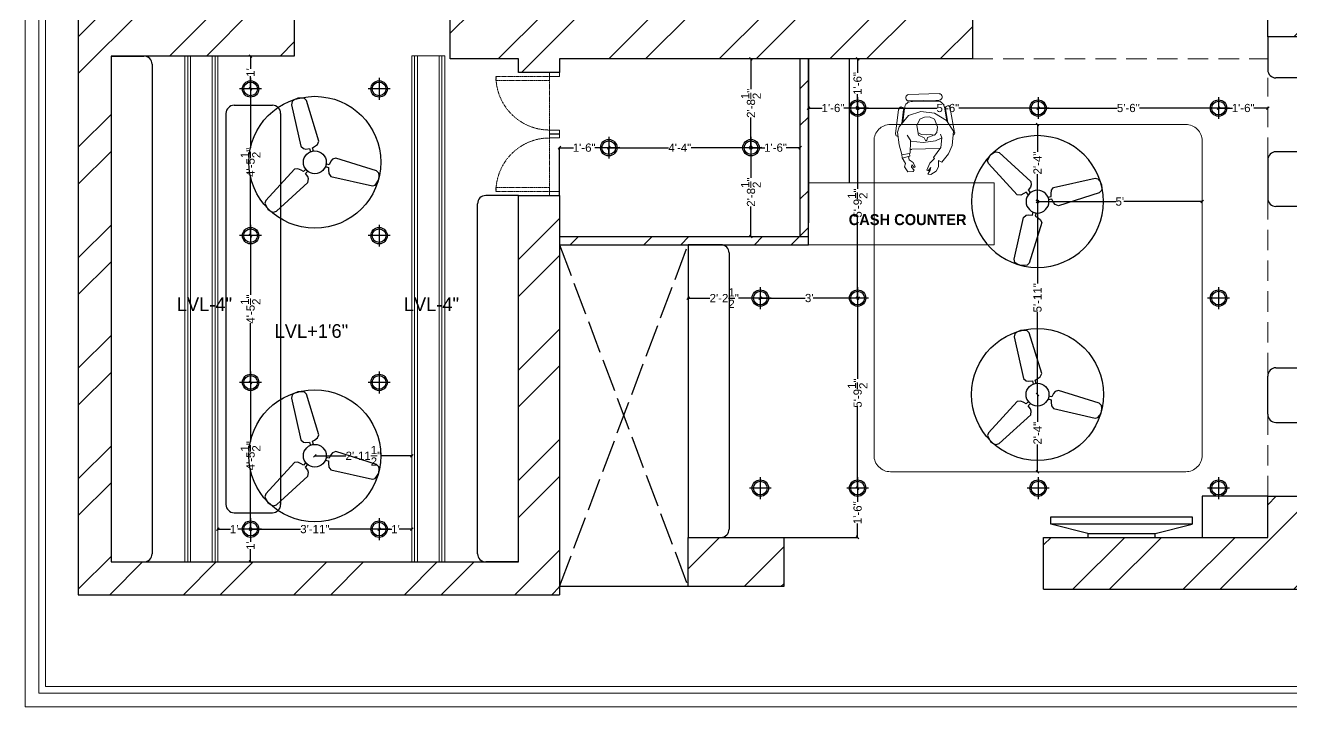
# Model space of a CAD drawing. Header units: inches. Extents: x -4677 to 18437, y -5264 to 2453.
# Drawn here: x 6001.8 to 6464.9, y -730 to -480.9 of the extents above; entities that cross this region are included whole.
import ezdxf

# ---------------------------------------------------------------- set-up
doc = ezdxf.new("R2010")
doc.units = ezdxf.units.IN
for name, pattern in [('ACAD_ISO02W100', [15, 12, -3]), ('AUDIT_D_060311083008-3', [0]), ('DASHED2', [0.375, 0.25, -0.125]), ('HIDDEN', [0.375, 0.25, -0.125])]:
    doc.linetypes.add(name, pattern=pattern)
for name, color, linetype in [('A-DOOR', 251, 'AUDIT_D_060311083008-3'), ('A-Door-Frame', 1, 'Continuous'), ('A-Door-Swing', 8, 'HIDDEN'), ('IEL-HATCH-002', 7, 'Continuous'), ('PDF11_PDF_CH', 7, 'Continuous'), ('THIET-BI', 21, 'Continuous')]:
    doc.layers.add(name, color=color, linetype=linetype)
doc.layers.add('FURNI', color=140, linetype='Continuous', lineweight=18)
doc.styles.add('HEMI', font='stylu.ttf')
doc.styles.get("Standard").update_dxf_attribs({"font": 'arial.ttf'})
doc.dimstyles.get("Standard").update_dxf_attribs({"dimtxt": 3, "dimasz": 1, "dimexe": 0.18, "dimexo": 0.0625, "dimgap": 0.09, "dimtad": 0, "dimdec": 1, "dimzin": 0, "dimdsep": 46, "dimlunit": 4, "dimtxsty": 'Standard', "dimblk": 'OBLIQUE', "dimcen": 0.09, "dimclrd": 5, "dimclre": 5, "dimclrt": 5, "dimadec": 0, "dimazin": 0, "dimtfac": 1, "dimtdec": 1, "dimtofl": 0, "dimtmove": 0, "dimatfit": 3, "dimldrblk": 'OBLIQUE', "dimfxl": 1, "dimtolj": 1, "dimtzin": 0, "dimarcsym": 0})

# ---------------------------------------------------------------- blocks, each defined once
blk = doc.blocks.new('wf')
at = {"layer": 'PDF11_PDF_CH', "lineweight": 5}
for points in [[(-7098.22, -1897.24), (-7098.22, -1897.58)], [(-7086.03, -1895.95), (-7097.27, -1896.23)], [(-7097.21, -1898.59), (-7085.97, -1898.31)], [(-7095.75, -1898.87), (-7087.27, -1898.64)], [(-7100.86, -1901.79), (-7102.04, -1910.67)], [(-7099.68, -1906.9), (-7099.01, -1901.73)], [(-7084.06, -1900.95), (-7083.16, -1906)], [(-7082.77, -1900.33), (-7082.94, -1900.39)], [(-7081.93, -1901.34), (-7080.35, -1910.11)], [(-7093.62, -1910.33), (-7092.49, -1910.84), (-7090.75, -1911.06), (-7089.23, -1910.84), (-7087.77, -1911.17), (-7086.87, -1910.11), (-7086.65, -1908.03), (-7087.77, -1905.33), (-7089.51, -1904.43), (-7091.42, -1904.49), (-7093.05, -1905.33), (-7094.18, -1907.63), (-7093.62, -1911.17), (-7091.48, -1912.13), (-7090.98, -1913.09), (-7090.58, -1913.03), (-7090.24, -1912.02), (-7088.17, -1911.23)], [(-7096.43, -1913.25), (-7097.72, -1911.12)], [(-7085.02, -1912.13), (-7085.52, -1910.78)], [(-7096.03, -1916.29), (-7086.03, -1916.06)], [(-7096.82, -1917.86), (-7099.63, -1918.31)], [(-7097.21, -1918.93), (-7099.57, -1919.49)]]:
    blk.add_lwpolyline(points, dxfattribs=at)
for points in [[(-7085.92, -1898.31, 0.414213), (-7084.96, -1897.3), (-7084.96, -1896.9)], [(-7098.95, -1901.8, 0.414213), (-7100.02, -1900.78), (-7099.85, -1900.78)], [(-7099.35, -1906.51), (-7098.67, -1901.34, -0.458817), (-7095.71, -1898.85)], [(-7082.83, -1906.51), (-7083.73, -1901.4, -0.414214), (-7082.78, -1900.39)], [(-7101.99, -1910.67, 0.414214), (-7100.98, -1911.62), (-7101.15, -1911.62)]]:
    blk.add_lwpolyline(points, format="xyb", dxfattribs=at)
blk.add_lwpolyline([(-7096.48, -1913.31), (-7091.82, -1913.87), (-7087.32, -1913.25), (-7085.02, -1912.13), (-7085.41, -1915.61), (-7088.11, -1919.27), (-7087.66, -1919.72), (-7089.4, -1921.4), (-7090.58, -1923.99), (-7090.08, -1924.16), (-7089.12, -1922.92), (-7089.35, -1923.87), (-7090.19, -1925.45), (-7089.06, -1925.56), (-7087.15, -1924.27), (-7086.25, -1922.69), (-7086.2, -1920.39), (-7085.07, -1920.95), (-7082.6, -1917.92), (-7081.31, -1914.88), (-7080.75, -1909.66), (-7083.39, -1905.72), (-7087.77, -1903.08), (-7092.77, -1902.52), (-7097.27, -1903.93), (-7100.58, -1908.03), (-7101.26, -1909.99), (-7100.64, -1914.66), (-7099.68, -1918.25), (-7099.52, -1919.43), (-7098.34, -1921.51), (-7098.67, -1922.69), (-7097.44, -1924.55), (-7095.53, -1924.44), (-7095.19, -1923.87), (-7096.14, -1922.81), (-7095.98, -1921.96), (-7095.19, -1922.92), (-7094.74, -1922.69), (-7095.53, -1921.18), (-7096.99, -1920.17), (-7097.21, -1918.93), (-7096.71, -1918.87), (-7096.88, -1917.81), (-7096.65, -1917.75)], close=True, dxfattribs=at)
for centre, radius, start, end in [((-7097.18, -1897.27), 0.983, 90.3735, 180.3735), ((-7097.18, -1897.6), 0.983, 180.9887, 270.9888), ((-7086.68, -1901.26), 2.61, 5.8667, 102.464), ((-7085.95, -1896.99), 0.983, 1.8072, 91.8073), ((-7099.83, -1901.82), 0.983, 91.192, 181.192), ((-7082.86, -1901.37), 0.983, 1.604, 91.604), ((-7101.12, -1910.47), 1.15, 271.0278, 275.4764), ((-7081.28, -1910.19), 0.983, 295.8673, 1.5711), ((-7096.12, -1912.33), 4.02, 263.3806, 271.247), ((-7086.11, -1912.1), 4.02, 271.5931, 275.6031)]:
    blk.add_arc(centre, radius, start, end, dxfattribs=at)
blk = doc.blocks.new('*U13')
at = {"layer": 'A-Door-Frame', "lineweight": 5}
for p, q in [((0, -100), (0, 0)), ((614, -100), (614, 0))]:
    blk.add_line(p, q, dxfattribs=at)
for points in [[(0, -100), (40, -100), (40, 0), (0, 0)], [(614, -100), (574, -100), (574, 0), (614, 0)]]:
    blk.add_lwpolyline(points, dxfattribs=at)
at = {"layer": 'A-Door-Swing', "linetype": 'DASHED2', "lineweight": 5}
blk.add_line((45, 0), (578, 0), dxfattribs=at)
blk.add_lwpolyline([(40, 0), (40, 534), (80, 534), (80, 0)], close=True, dxfattribs=at)
blk.add_arc((40, 0), 534, 360, 90, dxfattribs=at)
blk = doc.blocks.new('erh')
at = {"ltscale": 7}
for p, q in [((3599.36, 764.17), (3585.77, 760.72)), ((3623.97, 764.17), (3637.56, 760.72))]:
    blk.add_line(p, q, dxfattribs=at)
for p, q in [((3623.97, 765.54), (3599.36, 765.54)), ((3599.36, 765.54), (3599.36, 764.17)), ((3623.97, 764.17), (3599.36, 764.17)), ((3623.97, 764.17), (3623.97, 765.54))]:
    blk.add_line(p, q)
blk.add_lwpolyline([(3585.77, 760.72), (3637.56, 760.72), (3637.56, 758.04), (3585.77, 758.04)], close=True, dxfattribs=at)
blk = doc.blocks.new('wef')
at = {"layer": 'IEL-HATCH-002', "true_color": 0xc7c8ca, "transparency": 33554687}
h = blk.add_hatch(dxfattribs=at)
h.set_pattern_fill('ANSI32', color=9, scale=3)
h.paths.add_polyline_path([(9186.53, 855.43), (9120.53, 855.43), (9120.53, 925.43), (9177.53, 925.43), (9188.53, 925.43), (9188.53, 947.43), (9120.53, 947.43), (9120.53, 1123.43), (9228.53, 1123.43), (9228.53, 1135.43), (9107.53, 1135.43), (9107.53, 641.43), (9283.53, 641.43), (9283.53, 644.43), (9283.53, 769.43), (9283.53, 787.43), (9268.53, 787.43), (9268.53, 653.43), (9256.53, 653.43), (9119.53, 653.43), (9119.53, 838.43), (9131.53, 838.43), (9186.53, 838.43)])
h.paths.add_polyline_path([(9701.53, 1135.43), (9274.53, 1135.43), (9274.53, 1123.43), (9393.53, 1123.43), (9393.53, 1111.43), (9393.53, 1108.43), (9410.53, 1108.43), (9410.53, 1123.43), (9689.53, 1123.43), (9689.53, 1003.43), (9677.53, 1003.43), (9653.53, 1003.43), (9653.53, 986.43), (9687.53, 986.43), (9687.53, 868.43), (9568.53, 868.43), (9568.53, 986.43), (9603.53, 986.43), (9603.53, 1003.43), (9549.53, 1003.43), (9549.53, 864.43), (9542.53, 864.43), (9542.53, 845.43), (9712.53, 845.43), (9712.53, 662.43), (9559.53, 662.43), (9559.53, 674.43), (9559.53, 677.43), (9542.53, 677.43), (9542.53, 662.43), (9518.53, 662.43), (9460.53, 662.43), (9460.53, 643.43), (9724.53, 643.43), (9724.53, 857.43), (9701.53, 857.43)])
h.paths.add_polyline_path([(9434.53, 854.43), (9410.53, 854.43), (9410.53, 869.43), (9393.53, 869.43), (9393.53, 854.43), (9359.53, 854.43), (9243.53, 854.43), (9243.53, 837.43), (9268.53, 837.43), (9268.53, 832.43), (9283.53, 832.43), (9283.53, 837.43), (9359.53, 837.43), (9434.53, 837.43)])
h.paths.add_polyline_path([(9365.53, 662.43), (9330.53, 662.43), (9330.53, 644.43), (9365.53, 644.43)], flags=17)
h.paths.add_polyline_path([(9374.53, 837.43), (9371.53, 837.43), (9371.53, 772.43), (9374.53, 772.43)], flags=17)
h.paths.add_polyline_path([(9374.53, 772.43), (9371.53, 772.43), (9283.53, 772.43), (9283.53, 769.43), (9374.53, 769.43)], flags=17)
h.paths.add_polyline_path([(9188.53, 925.43), (9177.53, 925.43), (9177.53, 912.32), (9182.86, 912.32), (9182.86, 912.43), (9186.53, 912.43), (9188.53, 912.32)], flags=17)
h.paths.add_polyline_path([(9186.53, 891.93), (9182.86, 891.93), (9120.53, 891.93), (9120.53, 888.93), (9186.53, 888.93)], flags=17)
h.paths.add_polyline_path([(9186.53, 864.43), (9183.53, 864.43), (9183.53, 855.43), (9186.53, 855.43)], flags=17)
at = {"color": 252, "true_color": 0x939598}
for p, q in [((9107.53, 1135.43), (9107.53, 641.43)), ((9542.53, 845.43), (9542.53, 864.43)), ((9186.53, 855.43), (9186.53, 838.43)), ((9243.53, 837.43), (9243.53, 854.43)), ((9434.53, 854.43), (9434.53, 837.43)), ((9712.53, 845.43), (9542.53, 845.43)), ((9542.53, 845.43), (9542.53, 833.43)), ((9186.53, 838.43), (9119.53, 838.43)), ((9119.53, 838.43), (9119.53, 653.43)), ((9119.53, 838.43), (9131.53, 838.43)), ((9134.53, 835.43), (9134.53, 656.43)), ((9268.53, 837.43), (9243.53, 837.43)), ((9268.53, 832.43), (9268.53, 837.43)), ((9283.53, 837.43), (9283.53, 832.43)), ((9371.53, 772.43), (9371.53, 837.43)), ((9374.53, 837.43), (9374.53, 777.43)), ((9374.53, 769.43), (9374.53, 837.43)), ((9389.53, 792.1), (9389.53, 837.43)), ((9283.53, 832.43), (9268.53, 832.43)), ((9697.53, 830.43), (9545.53, 830.43)), ((9164.53, 820.43), (9178.53, 820.43)), ((9161.53, 817.43), (9161.53, 674.43)), ((9181.53, 817.43), (9181.53, 674.43)), ((9667.53, 803.43), (9545.53, 803.43)), ((9542.53, 800.43), (9542.53, 786.43)), ((9268.53, 787.43), (9256.53, 787.43)), ((9268.53, 653.43), (9268.53, 787.43)), ((9268.53, 787.43), (9283.53, 787.43)), ((9283.53, 787.43), (9283.53, 769.43)), ((9253.53, 656.43), (9253.53, 784.43)), ((9647.53, 783.43), (9545.53, 783.43)), ((9283.53, 772.43), (9374.53, 772.43)), ((9283.53, 769.43), (9330.53, 769.43)), ((9283.53, 769.43), (9283.53, 644.43)), ((9283.53, 769.43), (9374.53, 769.43)), ((9330.53, 769.43), (9330.53, 753.43)), ((9330.53, 769.43), (9330.53, 769.43)), ((9342.53, 769.43), (9330.53, 769.43)), ((9345.53, 766.43), (9345.53, 665.43)), ((9330.53, 753.43), (9330.53, 662.43)), ((9545.53, 724.43), (9647.53, 724.43)), ((9542.53, 707.43), (9542.53, 721.43)), ((9545.53, 704.43), (9667.53, 704.43)), ((9542.53, 662.43), (9542.53, 677.43)), ((9542.53, 677.43), (9559.53, 677.43)), ((9164.53, 671.43), (9178.53, 671.43)), ((9330.53, 662.43), (9365.53, 662.43)), ((9330.53, 644.43), (9330.53, 662.43)), ((9330.53, 662.43), (9342.53, 662.43)), ((9365.53, 662.43), (9365.53, 644.43)), ((9460.53, 643.43), (9460.53, 662.43)), ((9460.53, 662.43), (9542.53, 662.43)), ((9119.53, 653.43), (9268.53, 653.43)), ((9119.53, 653.43), (9131.53, 653.43)), ((9268.53, 653.43), (9256.53, 653.43)), ((9330.53, 644.43), (9283.53, 644.43)), ((9283.53, 644.43), (9283.53, 641.43)), ((9365.53, 644.43), (9330.53, 644.43)), ((9107.53, 641.43), (9283.53, 641.43)), ((9460.53, 643.43), (9724.53, 643.43))]:
    blk.add_line(p, q, dxfattribs=at)
at = {"color": 252, "linetype": 'ACAD_ISO02W100', "true_color": 0x939598}
for p, q in [((9283.53, 644.43), (9330.53, 769.43)), ((9283.53, 769.43), (9330.53, 644.43))]:
    blk.add_line(p, q, dxfattribs=at)
at = {"color": 252, "true_color": 0x939598}
blk.add_lwpolyline([(9434.53, 837.43), (9359.53, 837.43), (9283.53, 837.43)], dxfattribs=at)
at = {"color": 252, "lineweight": 5, "true_color": 0x939598}
blk.add_lwpolyline([(9374.53, 769.43), (9374.53, 792.1), (9442.53, 792.1), (9442.53, 769.43)], close=True, dxfattribs=at)
at = {"color": 252, "true_color": 0x939598}
blk.add_lwpolyline([(9542.53, 677.43), (9518.53, 677.43), (9518.53, 662.43), (9542.53, 662.43)], close=True, dxfattribs=at)
for centre, start, end in [((9131.53, 835.43), 0, 90), ((9545.53, 833.43), 180, 270), ((9164.53, 817.43), 90, 180), ((9178.53, 817.43), 0, 90), ((9545.53, 800.43), 90, 180), ((9256.53, 784.43), 90, 180), ((9545.53, 786.43), 180, 270), ((9342.53, 766.43), 0, 90), ((9545.53, 721.43), 90, 180), ((9545.53, 707.43), 180, 270), ((9164.53, 674.43), 180, 270), ((9178.53, 674.43), 270, 0), ((9342.53, 665.43), 270, 0), ((9131.53, 656.43), 270, 0), ((9256.53, 656.43), 180, 270)]:
    blk.add_arc(centre, 3, start, end, dxfattribs=at)
at = {"color": 252, "lineweight": 5, "true_color": 0x939598}
blk.add_blockref('wf', (16508.37, 2720.64), dxfattribs=at)
at = {"color": 252, "true_color": 0x939598, "rotation": 180}
blk.add_blockref('erh', (13100.7, 1427.97), dxfattribs=at)
at = {"layer": 'A-DOOR', "color": 252, "lineweight": 5, "true_color": 0x939598, "yscale": 0.03666666666666651, "zscale": 0.03666666666666651}
for p, xscale, rotation in [((9279.86, 832.43), -0.03666666666666651, 90), ((9279.86, 787.43), 0.03666666666666651, 90.00000000000001)]:
    blk.add_blockref('*U13', p, dxfattribs=dict(at, xscale=xscale, rotation=rotation))
at = {"color": 252, "lineweight": 5, "true_color": 0x939598, "insert": (9389.27, 780.62), "char_height": 4, "width": 69.2136, "attachment_point": 1, "rotation": 359.9906, "style": 'HEMI'}
blk.add_mtext('{\\fStylus BT|b1|i0|c0|p34;CASH COUNTER}', dxfattribs=at)
blk = doc.blocks.new('ger')
at = {"color": 5}
for p, q in [((6473.06, -970.68), (6473.07, -978.68)), ((6469.07, -974.68), (6477.07, -974.68))]:
    blk.add_line(p, q, dxfattribs=at)
for radius in [3, 2.5]:
    blk.add_circle((6473.07, -974.68), radius, dxfattribs=at)
blk = doc.blocks.new('A$C1C43440E')
at = {"layer": 'THIET-BI', "color": 18, "true_color": 0x000000}
for p, q in [((191.8, 598.2), (172.3, 598)), ((207, 596.1), (191.8, 598.2)), ((143.8, 581.1), (139.5, 564.2)), ((139.5, 564.2), (187.9, 346)), ((152.8, 589.3), (143.8, 581.1)), ((172.3, 598), (152.8, 589.3)), ((217.6, 585.2), (207, 596.1)), ((283.9, 371.8), (217.6, 585.2)), ((187.9, 346), (202.2, 334.1)), ((202.2, 334.1), (215.2, 331.5)), ((215.2, 331.5), (234.9, 334.1)), ((234.9, 334.1), (240, 316.6)), ((249.5, 338.4), (260.9, 344.5)), ((254.3, 320.4), (249.5, 338.4)), ((260.9, 344.5), (276.4, 355.5)), ((276.4, 355.5), (283.9, 371.8)), ((345.6, 267.6), (338, 249.3)), ((354.4, 277.5), (345.6, 267.6)), ((371.8, 284), (354.4, 277.5)), ((585, 216.8), (371.8, 284)), ((155.8, 226), (4.2, 61.9)), ((173.7, 227.6), (155.8, 226)), ((191, 219.7), (173.7, 227.6)), ((202, 212.9), (191, 219.7)), ((215.1, 226), (202, 212.9)), ((213, 202.4), (225.6, 215.5)), ((225.1, 186.7), (213, 202.4)), ((316.5, 239.3), (334.4, 234.5)), ((338, 249.3), (320.3, 253.6)), ((334.4, 234.5), (334, 221.5)), ((334, 221.5), (335.9, 202.6)), ((335.9, 202.6), (346.1, 188)), ((597.5, 204.6), (585, 216.8)), ((600.1, 192.8), (597.5, 204.6)), ((61.4, 4.7), (226.1, 155.7)), ((229.3, 174.1), (225.1, 186.7)), ((226.1, 155.7), (229.3, 174.1)), ((346.1, 188), (564.1, 138.7)), ((564.1, 138.7), (578.9, 142.4)), ((578.9, 142.4), (588.3, 154.5)), ((588.3, 154.5), (597.8, 171.5)), ((597.8, 171.5), (600.1, 192.8)), ((4.2, 61.9), (0, 47.2)), ((0, 47.2), (5.8, 33)), ((5.8, 33), (15.7, 16.3)), ((15.7, 16.3), (33.1, 3.7)), ((33.1, 3.7), (44.6, 0)), ((44.6, 0), (61.4, 4.7))]:
    blk.add_line(p, q, dxfattribs=at)
blk.add_circle((262, 261.9), 60, dxfattribs=at)
blk = doc.blocks.new('3r')
blk.add_circle((6568.27, -1060.41), 21)
at = {"layer": 'THIET-BI', "xscale": 0.06069589590044594, "yscale": 0.06069589590044594, "zscale": 0.06069589590044594}
blk.add_blockref('A$C1C43440E', (6552.37, -1076.31), dxfattribs=at)
blk = doc.blocks.new('_Oblique')
at = {"color": 0, "linetype": 'ByBlock', "lineweight": -2}
blk.add_line((-0.5, -0.5), (0.5, 0.5), dxfattribs=at)
blk = doc.blocks.new('*D334')
at = {"color": 5, "lineweight": -2, "transparency": 16777216}
for p, q in [((6131.14, -665.04), (6131.14, -664.92)), ((6131.14, -665.1), (6135.81, -665.1)), ((6143.14, -665.1), (6138.46, -665.1)), ((6143.14, -665.04), (6143.14, -664.92))]:
    blk.add_line(p, q, dxfattribs=at)
at = {"layer": 'Defpoints', "color": 0, "transparency": 16777216}
for p in [(6131.14, -665.1), (6143.14, -665.1), (6143.14, -665.1)]:
    blk.add_point(p, dxfattribs=at)
at = {"color": 5, "lineweight": -2, "transparency": 16777216, "rotation": 180}
blk.add_blockref('_Oblique', (6131.14, -665.1), dxfattribs=at)
at = {"color": 5, "lineweight": -2, "transparency": 16777216}
blk.add_blockref('_Oblique', (6143.14, -665.1), dxfattribs=at)
at = {"color": 5, "lineweight": 5, "transparency": 16777216, "insert": (6137.14, -665.1), "char_height": 3, "attachment_point": 5}
blk.add_mtext("\\A1;1'", dxfattribs=at)
blk = doc.blocks.new('*D335')
at = {"color": 5, "lineweight": -2, "transparency": 16777216}
for p, q in [((6084.14, -665.04), (6084.14, -664.92)), ((6084.14, -665.1), (6102.39, -665.1)), ((6131.14, -665.1), (6112.88, -665.1)), ((6131.14, -665.04), (6131.14, -664.92))]:
    blk.add_line(p, q, dxfattribs=at)
at = {"layer": 'Defpoints', "color": 0, "transparency": 16777216}
for p in [(6084.14, -665.1), (6084.14, -665.1), (6131.14, -665.1)]:
    blk.add_point(p, dxfattribs=at)
at = {"color": 5, "lineweight": -2, "transparency": 16777216, "rotation": 180}
blk.add_blockref('_Oblique', (6084.14, -665.1), dxfattribs=at)
at = {"color": 5, "lineweight": -2, "transparency": 16777216}
blk.add_blockref('_Oblique', (6131.14, -665.1), dxfattribs=at)
at = {"color": 5, "lineweight": 5, "transparency": 16777216, "insert": (6107.64, -665.1), "char_height": 3, "attachment_point": 5}
blk.add_mtext('\\A1;3\'-11"', dxfattribs=at)
blk = doc.blocks.new('*D336')
at = {"color": 5, "lineweight": -2, "transparency": 16777216}
for p, q in [((6072.14, -665.04), (6072.14, -664.92)), ((6072.14, -665.1), (6076.81, -665.1)), ((6084.14, -665.1), (6079.46, -665.1)), ((6084.14, -665.04), (6084.14, -664.92))]:
    blk.add_line(p, q, dxfattribs=at)
at = {"layer": 'Defpoints', "color": 0, "transparency": 16777216}
for p in [(6072.14, -665.1), (6072.14, -665.1), (6084.14, -665.1)]:
    blk.add_point(p, dxfattribs=at)
at = {"color": 5, "lineweight": -2, "transparency": 16777216, "rotation": 180}
blk.add_blockref('_Oblique', (6072.14, -665.1), dxfattribs=at)
at = {"color": 5, "lineweight": -2, "transparency": 16777216}
blk.add_blockref('_Oblique', (6084.14, -665.1), dxfattribs=at)
at = {"color": 5, "lineweight": 5, "transparency": 16777216, "insert": (6078.14, -665.1), "char_height": 3, "attachment_point": 5}
blk.add_mtext("\\A1;1'", dxfattribs=at)
blk = doc.blocks.new('*D337')
at = {"color": 5, "lineweight": -2, "transparency": 16777216}
for p, q in [((6084.14, -665.1), (6084.14, -669.77)), ((6084.2, -665.1), (6084.32, -665.1)), ((6084.14, -677.1), (6084.14, -672.43)), ((6084.2, -677.1), (6084.32, -677.1))]:
    blk.add_line(p, q, dxfattribs=at)
at = {"layer": 'Defpoints', "color": 0, "transparency": 16777216}
for p in [(6084.14, -665.1), (6084.14, -677.1), (6084.14, -677.1)]:
    blk.add_point(p, dxfattribs=at)
at = {"color": 5, "lineweight": -2, "transparency": 16777216}
for p, rotation in [((6084.14, -665.1), 90), ((6084.14, -677.1), 270)]:
    blk.add_blockref('_Oblique', p, dxfattribs=dict(at, rotation=rotation))
at = {"color": 5, "lineweight": 5, "transparency": 16777216, "insert": (6084.14, -671.1), "char_height": 3, "attachment_point": 5, "rotation": 90}
blk.add_mtext("\\A1;1'", dxfattribs=at)
blk = doc.blocks.new('*D320')
at = {"color": 5, "lineweight": -2, "transparency": 16777216}
for p, q in [((6084.14, -611.43), (6084.14, -633.04)), ((6084.15, -611.43), (6084.32, -611.43)), ((6084.14, -665.1), (6084.14, -643.5)), ((6084.2, -665.1), (6084.32, -665.1))]:
    blk.add_line(p, q, dxfattribs=at)
at = {"layer": 'Defpoints', "color": 0, "transparency": 16777216}
for p in [(6084.09, -611.43), (6084.14, -611.43), (6084.13, -665.1)]:
    blk.add_point(p, dxfattribs=at)
at = {"color": 5, "lineweight": -2, "transparency": 16777216}
for p, rotation in [((6084.14, -611.43), 90), ((6084.14, -665.1), 270)]:
    blk.add_blockref('_Oblique', p, dxfattribs=dict(at, rotation=rotation))
at = {"color": 5, "lineweight": 5, "transparency": 16777216, "insert": (6084.14, -638.27), "char_height": 3, "attachment_point": 5, "rotation": 90}
blk.add_mtext('\\A1;4\'-5{\\H1x;\\S1/2;}"', dxfattribs=at)
blk = doc.blocks.new('*D321')
at = {"color": 5, "lineweight": -2, "transparency": 16777216}
for p, q in [((6084.14, -557.77), (6084.14, -579.37)), ((6084.2, -557.77), (6084.32, -557.77)), ((6084.14, -611.43), (6084.14, -589.83)), ((6084.15, -611.43), (6084.32, -611.43))]:
    blk.add_line(p, q, dxfattribs=at)
at = {"layer": 'Defpoints', "color": 0, "transparency": 16777216}
for p in [(6084.14, -557.77), (6084.14, -557.77), (6084.09, -611.43)]:
    blk.add_point(p, dxfattribs=at)
at = {"color": 5, "lineweight": -2, "transparency": 16777216}
for p, rotation in [((6084.14, -557.77), 90), ((6084.14, -611.43), 270)]:
    blk.add_blockref('_Oblique', p, dxfattribs=dict(at, rotation=rotation))
at = {"color": 5, "lineweight": 5, "transparency": 16777216, "insert": (6084.14, -584.6), "char_height": 3, "attachment_point": 5, "rotation": 90}
blk.add_mtext('\\A1;4\'-5{\\H1x;\\S1/2;}"', dxfattribs=at)
blk = doc.blocks.new('*D322')
at = {"color": 5, "lineweight": -2, "transparency": 16777216}
for p, q in [((6084.07, -504.1), (6083.96, -504.1)), ((6084.14, -504.1), (6084.14, -525.7)), ((6084.14, -557.77), (6084.14, -536.17)), ((6084.2, -557.77), (6084.32, -557.77))]:
    blk.add_line(p, q, dxfattribs=at)
at = {"layer": 'Defpoints', "color": 0, "transparency": 16777216}
for p in [(6084.14, -504.1), (6084.14, -504.1), (6084.14, -557.77)]:
    blk.add_point(p, dxfattribs=at)
at = {"color": 5, "lineweight": -2, "transparency": 16777216}
for p, rotation in [((6084.14, -504.1), 90), ((6084.14, -557.77), 270)]:
    blk.add_blockref('_Oblique', p, dxfattribs=dict(at, rotation=rotation))
at = {"color": 5, "lineweight": 5, "transparency": 16777216, "insert": (6084.14, -530.93), "char_height": 3, "attachment_point": 5, "rotation": 90}
blk.add_mtext('\\A1;4\'-5{\\H1x;\\S1/2;}"', dxfattribs=at)
blk = doc.blocks.new('*D323')
at = {"color": 5, "lineweight": -2, "transparency": 16777216}
for p, q in [((6084.14, -492.1), (6084.14, -496.77)), ((6084.2, -492.1), (6084.32, -492.1)), ((6084.14, -504.1), (6084.14, -499.43)), ((6084.07, -504.1), (6083.96, -504.1))]:
    blk.add_line(p, q, dxfattribs=at)
at = {"layer": 'Defpoints', "color": 0, "transparency": 16777216}
for p in [(6084.14, -492.1), (6084.14, -492.1), (6084.14, -504.1)]:
    blk.add_point(p, dxfattribs=at)
at = {"color": 5, "lineweight": -2, "transparency": 16777216}
for p, rotation in [((6084.14, -492.1), 90), ((6084.14, -504.1), 270)]:
    blk.add_blockref('_Oblique', p, dxfattribs=dict(at, rotation=rotation))
at = {"color": 5, "lineweight": 5, "transparency": 16777216, "insert": (6084.14, -498.1), "char_height": 3, "attachment_point": 5, "rotation": 90}
blk.add_mtext("\\A1;1'", dxfattribs=at)
blk = doc.blocks.new('*D324')
at = {"color": 5, "lineweight": -2, "transparency": 16777216}
for p, q in [((6107.64, -638.27), (6119.02, -638.27)), ((6107.64, -638.33), (6107.64, -638.45)), ((6143.14, -638.27), (6131.75, -638.27)), ((6143.14, -638.33), (6143.14, -638.45))]:
    blk.add_line(p, q, dxfattribs=at)
at = {"layer": 'Defpoints', "color": 0, "transparency": 16777216}
for p in [(6107.64, -638.27), (6143.14, -638.27), (6143.14, -638.27)]:
    blk.add_point(p, dxfattribs=at)
at = {"color": 5, "lineweight": -2, "transparency": 16777216, "rotation": 180}
blk.add_blockref('_Oblique', (6107.64, -638.27), dxfattribs=at)
at = {"color": 5, "lineweight": -2, "transparency": 16777216}
blk.add_blockref('_Oblique', (6143.14, -638.27), dxfattribs=at)
at = {"color": 5, "lineweight": 5, "transparency": 16777216, "insert": (6125.39, -638.27), "char_height": 3, "attachment_point": 5}
blk.add_mtext('\\A1;2\'-11{\\H1x;\\S1/2;}"', dxfattribs=at)
blk = doc.blocks.new('*D314')
at = {"color": 5, "lineweight": -2, "transparency": 16777216}
for p, q in [((6267.14, -525.6), (6267.14, -536.65)), ((6267.2, -525.6), (6267.32, -525.6)), ((6267.14, -558.1), (6267.14, -547.05)), ((6267.2, -558.1), (6267.32, -558.1))]:
    blk.add_line(p, q, dxfattribs=at)
at = {"layer": 'Defpoints', "color": 0, "transparency": 16777216}
for p in [(6267.14, -525.6), (6267.14, -558.1), (6267.14, -558.1)]:
    blk.add_point(p, dxfattribs=at)
at = {"color": 5, "lineweight": -2, "transparency": 16777216}
for p, rotation in [((6267.14, -525.6), 90), ((6267.14, -558.1), 270)]:
    blk.add_blockref('_Oblique', p, dxfattribs=dict(at, rotation=rotation))
at = {"color": 5, "lineweight": 5, "transparency": 16777216, "insert": (6267.14, -541.85), "char_height": 3, "attachment_point": 5, "rotation": 90}
blk.add_mtext('\\A1;2\'-8{\\H1x;\\S1/2;}"', dxfattribs=at)
blk = doc.blocks.new('*D315')
at = {"color": 5, "lineweight": -2, "transparency": 16777216}
for p, q in [((6267.14, -493.1), (6267.14, -504.15)), ((6267.2, -493.1), (6267.32, -493.1)), ((6267.14, -525.6), (6267.14, -514.55)), ((6267.2, -525.6), (6267.32, -525.6))]:
    blk.add_line(p, q, dxfattribs=at)
at = {"layer": 'Defpoints', "color": 0, "transparency": 16777216}
for p in [(6267.13, -493.1), (6267.14, -493.1), (6267.13, -525.6)]:
    blk.add_point(p, dxfattribs=at)
at = {"color": 5, "lineweight": -2, "transparency": 16777216}
for p, rotation in [((6267.14, -493.1), 90), ((6267.14, -525.6), 270)]:
    blk.add_blockref('_Oblique', p, dxfattribs=dict(at, rotation=rotation))
at = {"color": 5, "lineweight": 5, "transparency": 16777216, "insert": (6267.14, -509.35), "char_height": 3, "attachment_point": 5, "rotation": 90}
blk.add_mtext('\\A1;2\'-8{\\H1x;\\S1/2;}"', dxfattribs=at)
blk = doc.blocks.new('*D316')
at = {"color": 5, "lineweight": -2, "transparency": 16777216}
for p, q in [((6267.13, -525.54), (6267.13, -525.42)), ((6267.13, -525.6), (6272.2, -525.6)), ((6285.14, -525.6), (6280.07, -525.6)), ((6285.14, -525.54), (6285.14, -525.42))]:
    blk.add_line(p, q, dxfattribs=at)
at = {"layer": 'Defpoints', "color": 0, "transparency": 16777216}
for p in [(6267.13, -525.6), (6285.14, -525.6), (6285.14, -525.6)]:
    blk.add_point(p, dxfattribs=at)
at = {"color": 5, "lineweight": -2, "transparency": 16777216, "rotation": 180}
blk.add_blockref('_Oblique', (6267.13, -525.6), dxfattribs=at)
at = {"color": 5, "lineweight": -2, "transparency": 16777216}
blk.add_blockref('_Oblique', (6285.14, -525.6), dxfattribs=at)
at = {"color": 5, "lineweight": 5, "transparency": 16777216, "insert": (6276.13, -525.6), "char_height": 3, "attachment_point": 5}
blk.add_mtext('\\A1;1\'-6"', dxfattribs=at)
blk = doc.blocks.new('*D317')
at = {"color": 5, "lineweight": -2, "transparency": 16777216}
for p, q in [((6215.14, -525.54), (6215.14, -525.42)), ((6215.14, -525.6), (6237, -525.6)), ((6267.13, -525.6), (6245.27, -525.6)), ((6267.13, -525.54), (6267.13, -525.42))]:
    blk.add_line(p, q, dxfattribs=at)
at = {"layer": 'Defpoints', "color": 0, "transparency": 16777216}
for p in [(6215.14, -525.6), (6215.14, -525.6), (6267.13, -525.6)]:
    blk.add_point(p, dxfattribs=at)
at = {"color": 5, "lineweight": -2, "transparency": 16777216, "rotation": 180}
blk.add_blockref('_Oblique', (6215.14, -525.6), dxfattribs=at)
at = {"color": 5, "lineweight": -2, "transparency": 16777216}
blk.add_blockref('_Oblique', (6267.13, -525.6), dxfattribs=at)
at = {"color": 5, "lineweight": 5, "transparency": 16777216, "insert": (6241.13, -525.6), "char_height": 3, "attachment_point": 5}
blk.add_mtext('\\A1;4\'-4"', dxfattribs=at)
blk = doc.blocks.new('*D318')
at = {"color": 5, "lineweight": -2, "transparency": 16777216}
for p, q in [((6197.14, -543.04), (6197.14, -525.42)), ((6197.14, -525.6), (6202.2, -525.6)), ((6215.14, -525.6), (6210.07, -525.6)), ((6215.14, -528.04), (6215.14, -525.42))]:
    blk.add_line(p, q, dxfattribs=at)
at = {"layer": 'Defpoints', "color": 0, "transparency": 16777216}
for p in [(6215.14, -525.6), (6215.14, -528.1), (6197.14, -543.1)]:
    blk.add_point(p, dxfattribs=at)
at = {"color": 5, "lineweight": -2, "transparency": 16777216, "rotation": 180}
blk.add_blockref('_Oblique', (6197.14, -525.6), dxfattribs=at)
at = {"color": 5, "lineweight": -2, "transparency": 16777216}
blk.add_blockref('_Oblique', (6215.14, -525.6), dxfattribs=at)
at = {"color": 5, "lineweight": 5, "transparency": 16777216, "insert": (6206.14, -525.6), "char_height": 3, "attachment_point": 5}
blk.add_mtext('\\A1;1\'-6"', dxfattribs=at)
blk = doc.blocks.new('*D298')
at = {"color": 5, "lineweight": -2, "transparency": 16777216}
for p, q in [((6306.15, -493.1), (6306.15, -498.17)), ((6306.2, -493.1), (6306.33, -493.1)), ((6306.15, -511.1), (6306.15, -506.04)), ((6306.2, -511.1), (6306.33, -511.1))]:
    blk.add_line(p, q, dxfattribs=at)
at = {"layer": 'Defpoints', "color": 0, "transparency": 16777216}
for p in [(6306.14, -493.1), (6306.15, -493.1), (6306.14, -511.1)]:
    blk.add_point(p, dxfattribs=at)
at = {"color": 5, "lineweight": -2, "transparency": 16777216}
for p, rotation in [((6306.15, -493.1), 90), ((6306.15, -511.1), 270)]:
    blk.add_blockref('_Oblique', p, dxfattribs=dict(at, rotation=rotation))
at = {"color": 5, "transparency": 16777216, "insert": (6306.15, -502.1), "char_height": 3, "attachment_point": 5, "rotation": 90}
blk.add_mtext('\\A1;1\'-6"', dxfattribs=at)
blk = doc.blocks.new('*D293')
at = {"color": 5, "lineweight": -2, "transparency": 16777216}
for p, q in [((6288.14, -511.1), (6293.2, -511.1)), ((6288.14, -511.16), (6288.14, -511.28)), ((6306.14, -511.1), (6301.07, -511.1)), ((6306.14, -511.16), (6306.14, -511.28))]:
    blk.add_line(p, q, dxfattribs=at)
at = {"layer": 'Defpoints', "color": 0, "transparency": 16777216}
for p in [(6288.14, -511.1), (6288.14, -511.1), (6306.14, -511.1)]:
    blk.add_point(p, dxfattribs=at)
at = {"color": 5, "lineweight": -2, "transparency": 16777216, "rotation": 180}
blk.add_blockref('_Oblique', (6288.14, -511.1), dxfattribs=at)
at = {"color": 5, "lineweight": -2, "transparency": 16777216}
blk.add_blockref('_Oblique', (6306.14, -511.1), dxfattribs=at)
at = {"color": 5, "transparency": 16777216, "insert": (6297.14, -511.1), "char_height": 3, "attachment_point": 5}
blk.add_mtext('\\A1;1\'-6"', dxfattribs=at)
blk = doc.blocks.new('*D294')
at = {"color": 5, "lineweight": -2, "transparency": 16777216}
for p, q in [((6306.14, -511.09), (6306.14, -540.67)), ((6306.2, -511.09), (6306.32, -511.09)), ((6306.14, -580.6), (6306.14, -551.02)), ((6306.2, -580.6), (6306.32, -580.6))]:
    blk.add_line(p, q, dxfattribs=at)
at = {"layer": 'Defpoints', "color": 0, "transparency": 16777216}
for p in [(6306.14, -511.09), (6306.14, -580.6), (6306.14, -580.6)]:
    blk.add_point(p, dxfattribs=at)
at = {"color": 5, "lineweight": -2, "transparency": 16777216}
for p, rotation in [((6306.14, -511.09), 90), ((6306.14, -580.6), 270)]:
    blk.add_blockref('_Oblique', p, dxfattribs=dict(at, rotation=rotation))
at = {"color": 5, "transparency": 16777216, "insert": (6306.14, -545.84), "char_height": 3, "attachment_point": 5, "rotation": 90}
blk.add_mtext('\\A1;5\'-9{\\H1x;\\S1/2;}"', dxfattribs=at)
blk = doc.blocks.new('*D295')
at = {"color": 5, "lineweight": -2, "transparency": 16777216}
for p, q in [((6306.14, -580.6), (6306.14, -610.18)), ((6306.2, -580.6), (6306.32, -580.6)), ((6306.14, -650.1), (6306.14, -620.52)), ((6306.2, -650.1), (6306.32, -650.1))]:
    blk.add_line(p, q, dxfattribs=at)
at = {"layer": 'Defpoints', "color": 0, "transparency": 16777216}
for p in [(6306.14, -580.6), (6306.14, -650.1), (6306.14, -650.1)]:
    blk.add_point(p, dxfattribs=at)
at = {"color": 5, "lineweight": -2, "transparency": 16777216}
for p, rotation in [((6306.14, -580.6), 90), ((6306.14, -650.1), 270)]:
    blk.add_blockref('_Oblique', p, dxfattribs=dict(at, rotation=rotation))
at = {"color": 5, "transparency": 16777216, "insert": (6306.14, -615.35), "char_height": 3, "attachment_point": 5, "rotation": 90}
blk.add_mtext('\\A1;5\'-9{\\H1x;\\S1/2;}"', dxfattribs=at)
blk = doc.blocks.new('*D296')
at = {"color": 5, "lineweight": -2, "transparency": 16777216}
for p, q in [((6306.14, -650.1), (6306.14, -655.17)), ((6306.2, -650.1), (6306.32, -650.1)), ((6306.14, -668.1), (6306.14, -663.04)), ((6279.2, -668.1), (6306.32, -668.1))]:
    blk.add_line(p, q, dxfattribs=at)
at = {"layer": 'Defpoints', "color": 0, "transparency": 16777216}
for p in [(6306.14, -650.1), (6279.14, -668.1), (6306.14, -668.1)]:
    blk.add_point(p, dxfattribs=at)
at = {"color": 5, "lineweight": -2, "transparency": 16777216}
for p, rotation in [((6306.14, -650.1), 90), ((6306.14, -668.1), 270)]:
    blk.add_blockref('_Oblique', p, dxfattribs=dict(at, rotation=rotation))
at = {"color": 5, "transparency": 16777216, "insert": (6306.14, -659.1), "char_height": 3, "attachment_point": 5, "rotation": 90}
blk.add_mtext('\\A1;1\'-6"', dxfattribs=at)
blk = doc.blocks.new('*D297')
at = {"color": 5, "lineweight": -2, "transparency": 16777216}
for p, q in [((6306.14, -511.1), (6335.06, -511.1)), ((6306.14, -511.15), (6306.14, -511.28)), ((6372.14, -511.1), (6343.21, -511.1)), ((6372.14, -511.04), (6372.14, -510.92))]:
    blk.add_line(p, q, dxfattribs=at)
at = {"layer": 'Defpoints', "color": 0, "transparency": 16777216}
for p in [(6306.14, -511.09), (6372.14, -511.1), (6372.14, -511.1)]:
    blk.add_point(p, dxfattribs=at)
at = {"color": 5, "lineweight": -2, "transparency": 16777216, "rotation": 180}
blk.add_blockref('_Oblique', (6306.14, -511.1), dxfattribs=at)
at = {"color": 5, "lineweight": -2, "transparency": 16777216}
blk.add_blockref('_Oblique', (6372.14, -511.1), dxfattribs=at)
at = {"color": 5, "transparency": 16777216, "insert": (6339.14, -511.1), "char_height": 3, "attachment_point": 5}
blk.add_mtext('\\A1;5\'-6"', dxfattribs=at)
blk = doc.blocks.new('*D288')
at = {"color": 5, "lineweight": -2, "transparency": 16777216}
for p, q in [((6372.14, -511.04), (6372.14, -510.92)), ((6372.14, -511.1), (6401.06, -511.1)), ((6438.14, -511.1), (6409.21, -511.1)), ((6438.14, -511.04), (6438.14, -510.92))]:
    blk.add_line(p, q, dxfattribs=at)
at = {"layer": 'Defpoints', "color": 0, "transparency": 16777216}
for p in [(6372.14, -511.1), (6438.14, -511.1), (6438.14, -511.1)]:
    blk.add_point(p, dxfattribs=at)
at = {"color": 5, "lineweight": -2, "transparency": 16777216, "rotation": 180}
blk.add_blockref('_Oblique', (6372.14, -511.1), dxfattribs=at)
at = {"color": 5, "lineweight": -2, "transparency": 16777216}
blk.add_blockref('_Oblique', (6438.14, -511.1), dxfattribs=at)
at = {"color": 5, "transparency": 16777216, "insert": (6405.14, -511.1), "char_height": 3, "attachment_point": 5}
blk.add_mtext('\\A1;5\'-6"', dxfattribs=at)
blk = doc.blocks.new('*D289')
at = {"color": 5, "lineweight": -2, "transparency": 16777216}
for p, q in [((6438.14, -511.04), (6438.14, -510.92)), ((6438.14, -511.1), (6443.2, -511.1)), ((6456.14, -511.1), (6451.07, -511.1)), ((6456.14, -511.04), (6456.14, -510.92))]:
    blk.add_line(p, q, dxfattribs=at)
at = {"layer": 'Defpoints', "color": 0, "transparency": 16777216}
for p in [(6438.14, -511.1), (6456.14, -511.1), (6456.14, -511.1)]:
    blk.add_point(p, dxfattribs=at)
at = {"color": 5, "lineweight": -2, "transparency": 16777216, "rotation": 180}
blk.add_blockref('_Oblique', (6438.14, -511.1), dxfattribs=at)
at = {"color": 5, "lineweight": -2, "transparency": 16777216}
blk.add_blockref('_Oblique', (6456.14, -511.1), dxfattribs=at)
at = {"color": 5, "transparency": 16777216, "insert": (6447.14, -511.1), "char_height": 3, "attachment_point": 5}
blk.add_mtext('\\A1;1\'-6"', dxfattribs=at)
blk = doc.blocks.new('*D290')
at = {"color": 5, "lineweight": -2, "transparency": 16777216}
for p, q in [((6371.93, -545.25), (6371.93, -545.13)), ((6371.93, -545.31), (6400.56, -545.31)), ((6432.14, -545.31), (6403.5, -545.31)), ((6432.14, -545.25), (6432.14, -545.13))]:
    blk.add_line(p, q, dxfattribs=at)
at = {"layer": 'Defpoints', "color": 0, "transparency": 16777216}
for p in [(6371.93, -545.31), (6432.14, -545.31), (6432.14, -545.31)]:
    blk.add_point(p, dxfattribs=at)
at = {"color": 5, "lineweight": -2, "transparency": 16777216, "rotation": 180}
blk.add_blockref('_Oblique', (6371.93, -545.31), dxfattribs=at)
at = {"color": 5, "lineweight": -2, "transparency": 16777216}
blk.add_blockref('_Oblique', (6432.14, -545.31), dxfattribs=at)
at = {"color": 5, "transparency": 16777216, "insert": (6402.03, -545.31), "char_height": 3, "attachment_point": 5}
blk.add_mtext("\\A1;5'", dxfattribs=at)
blk = doc.blocks.new('*D291')
at = {"color": 5, "lineweight": -2, "transparency": 16777216}
for p, q in [((6270.56, -580.54), (6270.56, -580.42)), ((6270.56, -580.6), (6286.97, -580.6)), ((6306.32, -580.6), (6289.91, -580.6)), ((6306.32, -580.54), (6306.32, -580.42))]:
    blk.add_line(p, q, dxfattribs=at)
at = {"layer": 'Defpoints', "color": 0, "transparency": 16777216}
for p in [(6270.56, -580.6), (6270.56, -580.6), (6306.32, -580.6)]:
    blk.add_point(p, dxfattribs=at)
at = {"color": 5, "lineweight": -2, "transparency": 16777216, "rotation": 180}
blk.add_blockref('_Oblique', (6270.56, -580.6), dxfattribs=at)
at = {"color": 5, "lineweight": -2, "transparency": 16777216}
blk.add_blockref('_Oblique', (6306.32, -580.6), dxfattribs=at)
at = {"color": 5, "transparency": 16777216, "insert": (6288.44, -580.6), "char_height": 3, "attachment_point": 5}
blk.add_mtext("\\A1;3'", dxfattribs=at)
blk = doc.blocks.new('*D292')
at = {"color": 5, "lineweight": -2, "transparency": 16777216}
for p, q in [((6244.14, -580.54), (6244.14, -580.42)), ((6244.14, -580.6), (6252.15, -580.6)), ((6270.56, -580.6), (6262.54, -580.6)), ((6270.56, -580.54), (6270.56, -580.42))]:
    blk.add_line(p, q, dxfattribs=at)
at = {"layer": 'Defpoints', "color": 0, "transparency": 16777216}
for p in [(6244.14, -580.6), (6244.14, -580.6), (6270.56, -580.6)]:
    blk.add_point(p, dxfattribs=at)
at = {"color": 5, "lineweight": -2, "transparency": 16777216, "rotation": 180}
blk.add_blockref('_Oblique', (6244.14, -580.6), dxfattribs=at)
at = {"color": 5, "lineweight": -2, "transparency": 16777216}
blk.add_blockref('_Oblique', (6270.56, -580.6), dxfattribs=at)
at = {"color": 5, "transparency": 16777216, "insert": (6257.35, -580.6), "char_height": 3, "attachment_point": 5}
blk.add_mtext('\\A1;2\'-2{\\H1x;\\S1/2;}"', dxfattribs=at)
blk = doc.blocks.new('*D299')
at = {"color": 5, "lineweight": -2, "transparency": 16777216}
for p, q in [((6371.93, -517.1), (6371.93, -527.1)), ((6371.99, -517.1), (6372.11, -517.1)), ((6371.93, -545.31), (6371.93, -535.31)), ((6371.99, -545.31), (6372.11, -545.31))]:
    blk.add_line(p, q, dxfattribs=at)
at = {"layer": 'Defpoints', "color": 0, "transparency": 16777216}
for p in [(6371.93, -517.1), (6371.93, -517.1), (6371.93, -545.31)]:
    blk.add_point(p, dxfattribs=at)
at = {"color": 5, "lineweight": -2, "transparency": 16777216}
for p, rotation in [((6371.93, -517.1), 90), ((6371.93, -545.31), 270)]:
    blk.add_blockref('_Oblique', p, dxfattribs=dict(at, rotation=rotation))
at = {"color": 5, "transparency": 16777216, "insert": (6371.93, -531.21), "char_height": 3, "attachment_point": 5, "rotation": 90}
blk.add_mtext('\\A1;2\'-4"', dxfattribs=at)
blk = doc.blocks.new('*D300')
at = {"color": 5, "lineweight": -2, "transparency": 16777216}
for p, q in [((6371.93, -545.13), (6371.93, -575.27)), ((6371.99, -545.13), (6372.11, -545.13)), ((6371.93, -615.89), (6371.93, -585.75)), ((6371.99, -615.89), (6372.11, -615.89))]:
    blk.add_line(p, q, dxfattribs=at)
at = {"layer": 'Defpoints', "color": 0, "transparency": 16777216}
for p in [(6371.93, -545.13), (6371.93, -615.89), (6371.93, -615.89)]:
    blk.add_point(p, dxfattribs=at)
at = {"color": 5, "lineweight": -2, "transparency": 16777216}
for p, rotation in [((6371.93, -545.13), 90), ((6371.93, -615.89), 270)]:
    blk.add_blockref('_Oblique', p, dxfattribs=dict(at, rotation=rotation))
at = {"color": 5, "transparency": 16777216, "insert": (6371.93, -580.51), "char_height": 3, "attachment_point": 5, "rotation": 90}
blk.add_mtext('\\A1;5\'-11"', dxfattribs=at)
blk = doc.blocks.new('*D301')
at = {"color": 5, "lineweight": -2, "transparency": 16777216}
for p, q in [((6371.93, -615.89), (6371.93, -625.89)), ((6371.99, -615.89), (6372.11, -615.89)), ((6371.93, -644.1), (6371.93, -634.1)), ((6371.99, -644.1), (6372.11, -644.1))]:
    blk.add_line(p, q, dxfattribs=at)
at = {"layer": 'Defpoints', "color": 0, "transparency": 16777216}
for p in [(6371.93, -615.89), (6371.93, -644.1), (6371.93, -644.1)]:
    blk.add_point(p, dxfattribs=at)
at = {"color": 5, "lineweight": -2, "transparency": 16777216}
for p, rotation in [((6371.93, -615.89), 90), ((6371.93, -644.1), 270)]:
    blk.add_blockref('_Oblique', p, dxfattribs=dict(at, rotation=rotation))
at = {"color": 5, "transparency": 16777216, "insert": (6371.93, -630), "char_height": 3, "attachment_point": 5, "rotation": 90}
blk.add_mtext('\\A1;2\'-4"', dxfattribs=at)

msp = doc.modelspace()

# ---------------------------------------------------------------- linework, layer by layer
at = {"lineweight": 5}
for p, q in [((6060.14, -492.1), (6072.14, -492.1)), ((6143.14, -492), (6155.14, -492)), ((6060.14, -677.1), (6072.14, -677.1)), ((6143.14, -677.1), (6155.14, -677.1))]:
    msp.add_line(p, q, dxfattribs=at)
at = {"color": 241, "linetype": 'DASHED2', "lineweight": 5, "ltscale": 30, "true_color": 0xf7abae}
for p, q in [((6348.14, -493.1), (6456.14, -493.1)), ((6456.14, -653.1), (6456.14, -500.1))]:
    msp.add_line(p, q, dxfattribs=at)
at = {"lineweight": 5}
for points in [[(6060.14, -677.1), (6060.14, -492.1)], [(6072.14, -677.1), (6072.14, -492.1)], [(6143.14, -492), (6143.14, -677.1)], [(6155.14, -492), (6155.14, -677.1)]]:
    msp.add_lwpolyline(points, dxfattribs=at)
at = {"color": 51, "lineweight": 5, "true_color": 0xf7f281}
for points in [[(6061.14, -677.1), (6061.14, -492.1)], [(6062.14, -677.1), (6062.14, -492.1)], [(6070.14, -677.1), (6070.14, -492.1)], [(6071.14, -677.1), (6071.14, -492.1)], [(6144.14, -492), (6144.14, -677.1)], [(6145.14, -492), (6145.14, -677.1)], [(6153.14, -492), (6153.14, -677.1)], [(6154.14, -492), (6154.14, -677.1)]]:
    msp.add_lwpolyline(points, dxfattribs=at)
at = {"lineweight": 5}
msp.add_lwpolyline([(6426.14, -644.1), (6318.14, -644.1, -0.414214), (6312.14, -638.1), (6312.14, -523.1, -0.414214), (6318.14, -517.1), (6426.14, -517.1, -0.414214), (6432.14, -523.1), (6432.14, -638.1, -0.414214)], format="xyb", close=True, dxfattribs=at)
at = {"layer": 'FURNI', "color": 18, "lineweight": 5, "true_color": 0x000000}
for points in [[(6001.76, -730.03), (6001.76, -139.96), (6827.5, -139.96), (6827.5, -730.03)], [(6006.68, -725.11), (6006.68, -144.87), (6822.59, -144.87), (6822.59, -725.11)], [(6009.13, -722.66), (6009.13, -147.33), (6820.13, -147.33), (6820.13, -722.66)]]:
    msp.add_lwpolyline(points, close=True, dxfattribs=at)

# ---------------------------------------------------------------- block references
at = {"lineweight": 5}
msp.add_blockref('wef', (-3086.39, -1330.53), dxfattribs=at)
at = {"lineweight": 5, "rotation": 270}
for p in [(7058.82, 5968.97), (7105.82, 5968.97), (7280.82, 5961.97), (7346.82, 5961.97), (7412.82, 5961.97), (7189.82, 5947.47), (7241.82, 5947.47), (7058.82, 5915.3), (7105.82, 5915.3), (7245.24, 5892.47), (7280.82, 5892.47), (7412.82, 5892.47), (7058.82, 5861.63), (7105.82, 5861.63), (7245.24, 5822.97), (7280.82, 5822.97), (7346.82, 5822.97), (7412.82, 5822.97), (7058.82, 5807.97), (7105.82, 5807.97)]:
    msp.add_blockref('ger', p, dxfattribs=at)
at = {"lineweight": 5, "xscale": 1.148072892593797, "yscale": 1.148072892593797, "zscale": 1.148072892593797}
for p in [(-1433.22, 686.5), (-1168.92, 601.54), (-1433.22, 579.16)]:
    msp.add_blockref('3r', p, dxfattribs=at)
at = {"lineweight": 5, "xscale": -1.148072892593797, "yscale": 1.148072892593797, "zscale": 1.148072892593797, "rotation": 180}
msp.add_blockref('3r', (-1168.92, -1762.74), dxfattribs=at)

# ---------------------------------------------------------------- texts
at = {"lineweight": 5, "char_height": 5, "width": 57.0108, "attachment_point": 1, "rotation": 359.9906, "style": 'HEMI'}
for s, insert in [('LVL-4"', (6057.16, -580.34)), ('LVL-4"', (6140.17, -580.34)), ('LVL+1\'6"', (6092.93, -590.14))]:
    msp.add_mtext(s, dxfattribs=dict(at, insert=insert))

# ---------------------------------------------------------------- dimensions: what is measured, and where the dimension line sits
at = {"lineweight": 5}
for base, p1, p2, picture, middle in [((6084.14, -492.1), (6084.14, -504.1), (6084.14, -492.1), '*D323', (6084.14, -498.1)), ((6084.14, -504.1), (6084.14, -557.77), (6084.14, -504.1), '*D322', (6084.14, -530.93))]:
    dim = msp.add_linear_dim(base=base, p1=p1, p2=p2, angle=90, dimstyle='Standard', override={"dimtmove": 1}, dxfattribs=at)
    dim.commit()
    dim.dimension.update_dxf_attribs({"geometry": picture, "text_midpoint": middle})
for base, p1, p2, picture, middle in [((6267.14, -493.1), (6267.13, -525.6), (6267.13, -493.1), '*D315', (6267.14, -509.35)), ((6267.14, -558.1), (6267.14, -525.6), (6267.14, -558.1), '*D314', (6267.14, -541.85)), ((6084.14, -557.77), (6084.09, -611.43), (6084.14, -557.77), '*D321', (6084.14, -584.6)), ((6084.14, -611.43), (6084.13, -665.1), (6084.09, -611.43), '*D320', (6084.14, -638.27)), ((6084.14, -677.1), (6084.14, -665.1), (6084.14, -677.1), '*D337', (6084.14, -671.1))]:
    dim = msp.add_linear_dim(base=base, p1=p1, p2=p2, angle=90, dimstyle='Standard', dxfattribs=at)
    dim.commit()
    dim.dimension.update_dxf_attribs({"geometry": picture, "text_midpoint": middle})
for base, p1, p2, picture, middle in [((6306.15, -493.1), (6306.14, -511.1), (6306.14, -493.1), '*D298', (6306.15, -502.1)), ((6306.14, -580.6), (6306.14, -511.09), (6306.14, -580.6), '*D294', (6306.14, -545.84)), ((6371.93, -517.1), (6371.93, -545.31), (6371.93, -517.1), '*D299', (6371.93, -531.21)), ((6371.93, -615.89), (6371.93, -545.13), (6371.93, -615.89), '*D300', (6371.93, -580.51))]:
    dim = msp.add_linear_dim(base=base, p1=p1, p2=p2, angle=90, dimstyle='Standard')
    dim.commit()
    dim.dimension.update_dxf_attribs({"geometry": picture, "text_midpoint": middle})
for base, p1, p2, picture, middle in [((6288.14, -511.1), (6306.14, -511.1), (6288.14, -511.1), '*D293', (6297.14, -511.1)), ((6372.14, -511.1), (6306.14, -511.09), (6372.14, -511.1), '*D297', (6339.14, -511.1)), ((6432.14, -545.31), (6371.93, -545.31), (6432.14, -545.31), '*D290', (6402.03, -545.31)), ((6244.14, -580.6), (6270.56, -580.6), (6244.14, -580.6), '*D292', (6257.35, -580.6)), ((6270.56, -580.6), (6306.32, -580.6), (6270.56, -580.6), '*D291', (6288.44, -580.6))]:
    dim = msp.add_linear_dim(base=base, p1=p1, p2=p2, dimstyle='Standard')
    dim.commit()
    dim.dimension.update_dxf_attribs({"geometry": picture, "text_midpoint": middle})
for base, p1, p2, picture, middle in [((6438.14, -511.1), (6372.14, -511.1), (6438.14, -511.1), '*D288', (6405.14, -511.1)), ((6456.14, -511.1), (6438.14, -511.1), (6456.14, -511.1), '*D289', (6447.14, -511.1))]:
    dim = msp.add_linear_dim(base=base, p1=p1, p2=p2, dimstyle='Standard', override={"dimtmove": 1})
    dim.commit()
    dim.dimension.update_dxf_attribs({"geometry": picture, "text_midpoint": middle})
for base, p1, p2, picture, middle in [((6215.14, -525.6), (6197.14, -543.1), (6215.14, -528.1), '*D318', (6206.14, -525.6)), ((6215.14, -525.6), (6267.13, -525.6), (6215.14, -525.6), '*D317', (6241.13, -525.6)), ((6285.14, -525.6), (6267.13, -525.6), (6285.14, -525.6), '*D316', (6276.13, -525.6)), ((6143.14, -638.27), (6107.64, -638.27), (6143.14, -638.27), '*D324', (6125.39, -638.27)), ((6072.14, -665.1), (6084.14, -665.1), (6072.14, -665.1), '*D336', (6078.14, -665.1)), ((6084.14, -665.1), (6131.14, -665.1), (6084.14, -665.1), '*D335', (6107.64, -665.1)), ((6143.14, -665.1), (6131.14, -665.1), (6143.14, -665.1), '*D334', (6137.14, -665.1))]:
    dim = msp.add_linear_dim(base=base, p1=p1, p2=p2, dimstyle='Standard', dxfattribs=at)
    dim.commit()
    dim.dimension.update_dxf_attribs({"geometry": picture, "text_midpoint": middle})
for base, p1, p2, picture, middle in [((6306.14, -650.1), (6306.14, -580.6), (6306.14, -650.1), '*D295', (6306.14, -615.35)), ((6371.93, -644.1), (6371.93, -615.89), (6371.93, -644.1), '*D301', (6371.93, -630)), ((6306.14, -668.1), (6306.14, -650.1), (6279.14, -668.1), '*D296', (6306.14, -659.1))]:
    dim = msp.add_linear_dim(base=base, p1=p1, p2=p2, angle=90, dimstyle='Standard', override={"dimtmove": 1})
    dim.commit()
    dim.dimension.update_dxf_attribs({"geometry": picture, "text_midpoint": middle})

doc.saveas('drawing.dxf')
